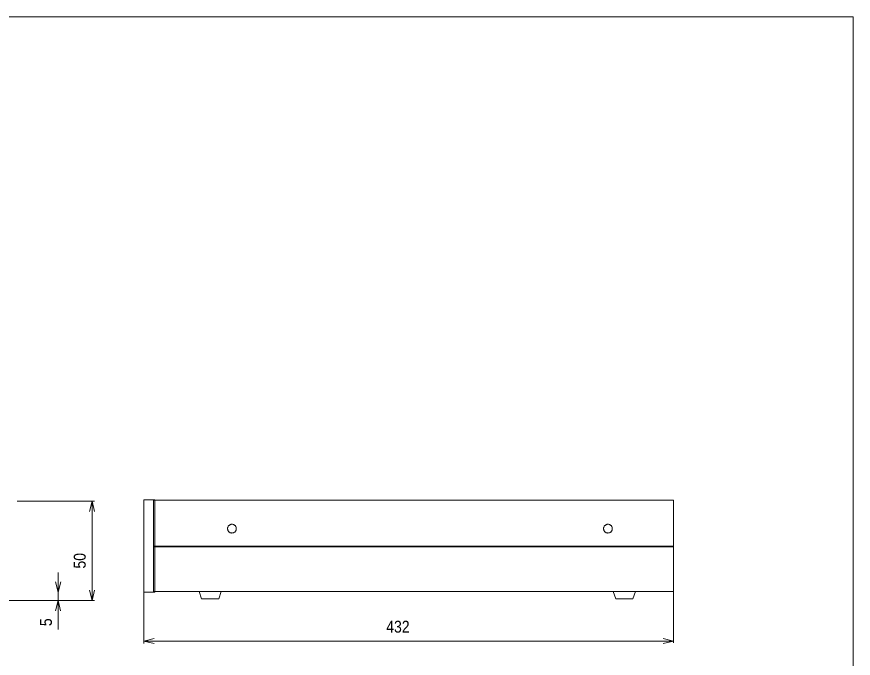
# Model space of a CAD drawing. Units: millimetres on the paper. Extents: x -142 to 142, y -98 to 91.
# Drawn here: x 18.2 to 141.8, y -3.4 to 91.4 of the extents above; entities that cross this region are included whole.
import ezdxf
from ezdxf.enums import TextEntityAlignment as Align

# ---------------------------------------------------------------- set-up
doc = ezdxf.new("R2010")
doc.units = ezdxf.units.MM
doc.layers.add('0-5_枠', color=7, linetype='Continuous', lineweight=18)
doc.layers.add('1-0_レイヤー 1', color=7, linetype='Continuous', lineweight=18)
doc.styles.add('ＭＳ Ｐゴシック', font='')
doc.styles.get('ＭＳ Ｐゴシック').set_extended_font_data('MS PGothic')

msp = doc.modelspace()

# ---------------------------------------------------------------- linework, layer by layer
at = {"layer": '0-5_枠'}
msp.add_lwpolyline([(-141.803, 91.405), (141.803, 91.405), (141.803, -98.28), (-141.803, -98.28)], close=True, dxfattribs=at)
at = {"layer": '1-0_レイヤー 1'}
for p, q in [((18.241, 19.806), (29.694, 19.806)), ((29.312, 19.806), (28.93, 18.277)), ((29.312, 19.806), (29.692, 18.277)), ((36.973, 20.01), (38.583, 20.01)), ((36.973, 6.325), (36.973, 20.01)), ((38.383, 19.955), (115.253, 19.942)), ((38.383, 6.442), (38.383, 19.955)), ((38.583, 20.01), (38.583, 6.325)), ((115.253, 19.942), (115.253, 6.442)), ((29.312, 19.639), (29.312, 5.293)), ((38.383, 13.134), (115.253, 13.121)), ((38.383, 13.016), (115.253, 13.003)), ((24.299, 5.121), (24.299, 9.265)), ((24.299, 6.325), (23.919, 7.854)), ((24.299, 6.325), (24.681, 7.854)), ((29.312, 5.107), (28.932, 6.637)), ((29.312, 5.107), (29.694, 6.637)), ((36.973, -1.268), (36.973, 6.543)), ((38.583, 6.325), (36.973, 6.325)), ((115.253, 6.442), (38.383, 6.442)), ((45.135, 6.434), (48.398, 6.434)), ((45.487, 5.332), (45.135, 6.434)), ((48.398, 6.434), (48.045, 5.332)), ((106.341, 6.434), (109.605, 6.434)), ((106.694, 5.332), (106.341, 6.434)), ((109.605, 6.434), (109.252, 5.332)), ((115.253, -1.151), (115.253, 6.66)), ((12.02, 5.107), (29.692, 5.107)), ((24.299, 5.121), (23.917, 3.591)), ((24.299, 5.121), (24.679, 3.591)), ((24.299, 4.98), (24.299, 0.839)), ((48.045, 5.332), (45.487, 5.332)), ((109.252, 5.332), (106.694, 5.332)), ((36.974, -0.886), (38.504, -0.506)), ((36.974, -0.886), (38.504, -1.268)), ((37.181, -0.886), (115.253, -0.886)), ((115.253, -0.886), (113.723, -0.504)), ((115.253, -0.886), (113.723, -1.266))]:
    msp.add_line(p, q, dxfattribs=at)
for points in [[(49.99, 15.082), (49.925, 15.085), (49.861, 15.095), (49.8, 15.11), (49.742, 15.131), (49.686, 15.158), (49.633, 15.189), (49.584, 15.225), (49.538, 15.266), (49.496, 15.311), (49.459, 15.359), (49.426, 15.411), (49.398, 15.466), (49.376, 15.524), (49.359, 15.585), (49.348, 15.648), (49.343, 15.713), (49.345, 15.778), (49.353, 15.842), (49.367, 15.903), (49.387, 15.963), (49.412, 16.019), (49.442, 16.073), (49.477, 16.123), (49.517, 16.169), (49.56, 16.212), (49.608, 16.251), (49.659, 16.284), (49.713, 16.313), (49.771, 16.337), (49.831, 16.356), (49.893, 16.368), (49.957, 16.374), (50.023, 16.374), (50.087, 16.368), (50.149, 16.356), (50.209, 16.337), (50.266, 16.313), (50.321, 16.284), (50.372, 16.251)], [(50.372, 16.251), (50.419, 16.212), (50.463, 16.169), (50.503, 16.123), (50.538, 16.073), (50.568, 16.019), (50.593, 15.963), (50.613, 15.903), (50.627, 15.842), (50.635, 15.778), (50.636, 15.713), (50.632, 15.648), (50.621, 15.585), (50.604, 15.524), (50.581, 15.466), (50.553, 15.411), (50.521, 15.359), (50.483, 15.311), (50.442, 15.266), (50.396, 15.225), (50.347, 15.189), (50.294, 15.158), (50.238, 15.131), (50.179, 15.11), (50.118, 15.095), (50.055, 15.085), (49.99, 15.082)], [(105.552, 15.082), (105.487, 15.085), (105.424, 15.095), (105.363, 15.11), (105.304, 15.131), (105.248, 15.158), (105.195, 15.189), (105.146, 15.225), (105.1, 15.266), (105.059, 15.311), (105.021, 15.359), (104.989, 15.411), (104.961, 15.466), (104.939, 15.524), (104.922, 15.585), (104.911, 15.648), (104.906, 15.713), (104.907, 15.778), (104.915, 15.842), (104.929, 15.903), (104.949, 15.963), (104.974, 16.019), (105.004, 16.073), (105.04, 16.123), (105.079, 16.169), (105.123, 16.212), (105.17, 16.251), (105.221, 16.284), (105.276, 16.313), (105.333, 16.337), (105.393, 16.356), (105.455, 16.368), (105.52, 16.374), (105.585, 16.374), (105.649, 16.368), (105.712, 16.356), (105.772, 16.337), (105.829, 16.313), (105.883, 16.284), (105.934, 16.251)], [(105.934, 16.251), (105.982, 16.212), (106.026, 16.169), (106.065, 16.123), (106.1, 16.073), (106.13, 16.019), (106.156, 15.963), (106.175, 15.903), (106.189, 15.842), (106.197, 15.778), (106.199, 15.713), (106.194, 15.648), (106.183, 15.585), (106.166, 15.524), (106.144, 15.466), (106.116, 15.411), (106.083, 15.359), (106.046, 15.311), (106.004, 15.266), (105.959, 15.225), (105.909, 15.189), (105.856, 15.158), (105.801, 15.131), (105.742, 15.11), (105.681, 15.095), (105.617, 15.085), (105.552, 15.082)]]:
    msp.add_lwpolyline(points, dxfattribs=at)

# ---------------------------------------------------------------- texts
at = {"layer": '1-0_レイヤー 1', "color": 4, "style": 'ＭＳ Ｐゴシック', "width": 0.9}
for s, p in [('50', (28.906, 9.824)), ('5', (23.917, 1.314))]:
    msp.add_text(s, height=1.759, rotation=90, dxfattribs=at).set_placement(p, align=Align.BOTTOM_LEFT)
msp.add_text('432', height=1.759, dxfattribs=at).set_placement((72.789, -0.174), align=Align.BOTTOM_LEFT)

doc.saveas('drawing.dxf')
